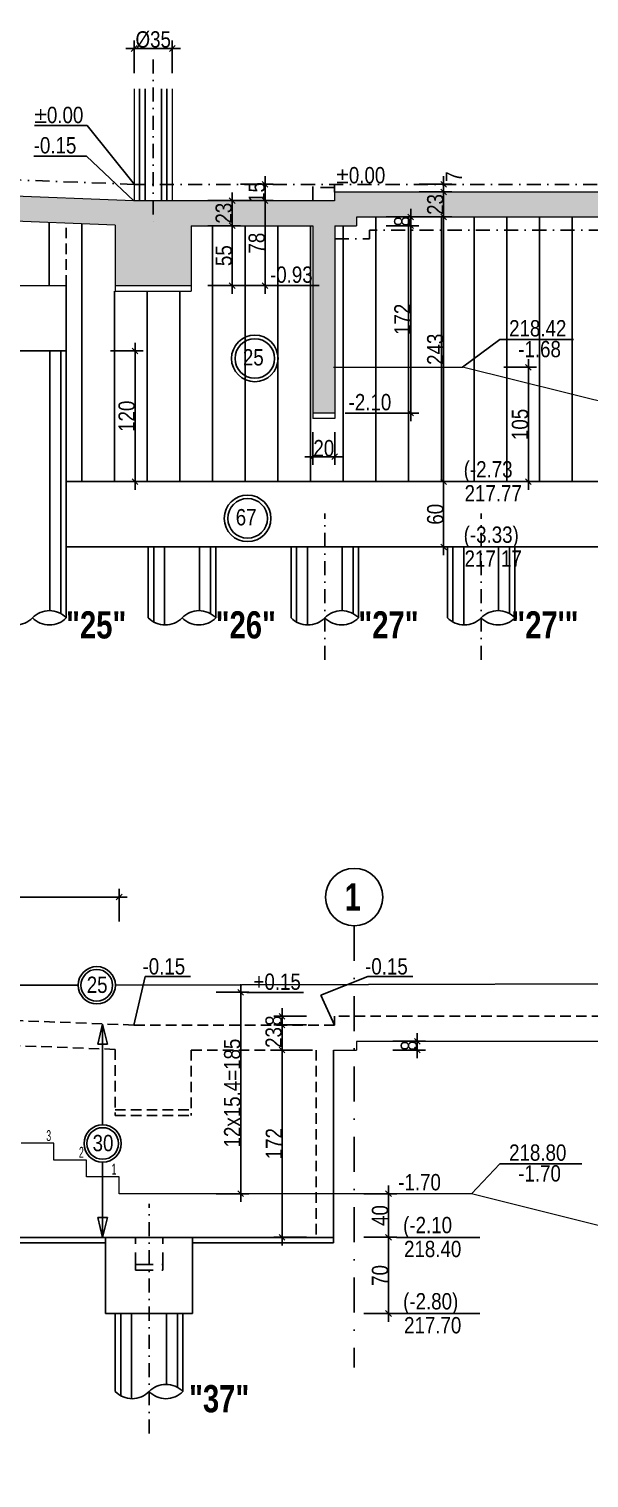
# Model space of a CAD drawing. Header units: centimetres. Extents: x 0 to 23018, y -29024 to -24812.
# Drawn here: x 16899 to 17413, y -27772 to -26441 of the extents above; entities that cross this region are included whole.
import ezdxf
from ezdxf.enums import TextEntityAlignment as Align

# ---------------------------------------------------------------- set-up
doc = ezdxf.new("R2010")
doc.units = ezdxf.units.CM
doc.header["$LTSCALE"] = 25.4
doc.header["$PDMODE"] = 1
doc.header["$PDSIZE"] = -2
doc.linetypes.add('CACHEX2', pattern=[19.05, 12.7, -6.35])
doc.linetypes.add('TIRETPTX2', pattern=[50.8, 25.4, -12.7, 0, -12.7])
for name, color, linetype in [('01_cote_gen', 4, 'Continuous'), ('01_linteaux', 2, 'Continuous'), ('01_murs_sup', 2, 'CACHEX2'), ('01_poch_BN', 9, 'Continuous'), ('01_poch_murs', 253, 'Continuous'), ('01_texte', 230, 'Continuous'), ('AA_COTES', 2, 'Continuous')]:
    doc.layers.add(name, color=color, linetype=linetype)
doc.layers.add('01_murs_coup', color=5, linetype='Continuous', lineweight=60)
doc.layers.add('01_PIEUX', color=5, linetype='Continuous', lineweight=60)
doc.styles.add('ARIAL NA', font='ARIALN.TTF')
doc.styles.add('impact', font='impact.ttf')
doc.styles.add('STYLE2', font='ARIALN.TTF')
doc.dimstyles.new('JB50', dxfattribs={"dimscale": 0.1, "dimtxt": 150, "dimasz": 15, "dimexe": 0.1, "dimexo": 0.1, "dimgap": 0.09, "dimtad": 1, "dimdec": 1, "dimdsep": 46, "dimtxsty": 'STYLE2', "dimblk1": 'BOND_G', "dimblk2": 'BOND_D', "dimsah": 1, "dimcen": 1.5, "dimdle": 0.01, "dimse1": 1, "dimse2": 1, "dimclrd": 4, "dimclre": 2, "dimclrt": 6, "dimazin": 2, "dimtfac": 2.333333, "dimtdec": 1, "dimtix": 1, "dimtmove": 2, "dimatfit": 3, "dimldrblk": 'BOND_G', "dimfxl": 1, "dimtolj": 1, "dimtzin": 0, "dimarcsym": 0})

# ---------------------------------------------------------------- blocks, each defined once
blk = doc.blocks.new('BOND_G')
at = {"layer": 'AA_COTES', "color": 0}
for p, q in [((0, -5), (0, 15)), ((5, 0), (-5, 0)), ((1.77, 1.77), (-1.77, -1.77))]:
    blk.add_line(p, q, dxfattribs=at)
blk = doc.blocks.new('BOND_D')
at = {"layer": 'AA_COTES', "color": 0}
for p, q in [((5, 0), (-5, 0)), ((-1.77, -1.77), (1.77, 1.77)), ((0, 5), (0, -15))]:
    blk.add_line(p, q, dxfattribs=at)
blk = doc.blocks.new('*D129')
at = {"layer": '01_cote_gen', "color": 4, "lineweight": -2, "ltscale": 3, "transparency": 16777216}
blk.add_line((17279.5, -26858.3), (17279.5, -26915.3), dxfattribs=at)
at = {"layer": 'Defpoints', "color": 0, "ltscale": 3, "transparency": 16777216}
for p in [(17257, -26856.8), (17257, -26916.8), (17279.5, -26916.8)]:
    blk.add_point(p, dxfattribs=at)
at = {"layer": '01_cote_gen', "color": 4, "lineweight": -2, "ltscale": 3, "transparency": 16777216, "xscale": 1.5, "yscale": 1.5, "zscale": 1.5}
for name, p, rotation in [('BOND_G', (17279.5, -26856.8), 90), ('BOND_D', (17279.5, -26916.8), 270)]:
    blk.add_blockref(name, p, dxfattribs=dict(at, rotation=rotation))
at = {"layer": '01_cote_gen', "color": 6, "ltscale": 3, "transparency": 16777216, "insert": (17271.9, -26886.8), "char_height": 15, "attachment_point": 5, "rotation": 90, "style": 'STYLE2'}
blk.add_mtext('\\A1;60', dxfattribs=at)
blk = doc.blocks.new('*D131')
at = {"layer": '01_cote_gen', "color": 4, "lineweight": -2, "ltscale": 3, "transparency": 16777216}
blk.add_line((17357.3, -26753.3), (17357.3, -26855.3), dxfattribs=at)
at = {"layer": 'Defpoints', "color": 0, "ltscale": 3, "transparency": 16777216}
for p in [(17359, -26751.8), (17357.3, -26856.8), (17367.2, -26856.8)]:
    blk.add_point(p, dxfattribs=at)
at = {"layer": '01_cote_gen', "color": 4, "lineweight": -2, "ltscale": 3, "transparency": 16777216, "xscale": 1.5, "yscale": 1.5, "zscale": 1.5}
for name, p, rotation in [('BOND_G', (17357.3, -26751.8), 90), ('BOND_D', (17357.3, -26856.8), 270)]:
    blk.add_blockref(name, p, dxfattribs=dict(at, rotation=rotation))
at = {"layer": '01_cote_gen', "color": 6, "ltscale": 3, "transparency": 16777216, "insert": (17349.7, -26804.3), "char_height": 15, "attachment_point": 5, "rotation": 90, "style": 'STYLE2'}
blk.add_mtext('\\A1;105', dxfattribs=at)
blk = doc.blocks.new('*D132')
at = {"layer": '01_cote_gen', "color": 4, "lineweight": -2, "transparency": 16777216}
blk.add_line((17279.5, -26615.3), (17279.5, -26855.3), dxfattribs=at)
at = {"layer": 'Defpoints', "color": 0, "transparency": 16777216}
for p in [(17276.9, -26613.8), (17276.9, -26856.8), (17279.5, -26856.8)]:
    blk.add_point(p, dxfattribs=at)
at = {"layer": '01_cote_gen', "color": 4, "lineweight": -2, "transparency": 16777216, "xscale": 1.5, "yscale": 1.5, "zscale": 1.5}
for name, p, rotation in [('BOND_G', (17279.5, -26613.8), 90), ('BOND_D', (17279.5, -26856.8), 270)]:
    blk.add_blockref(name, p, dxfattribs=dict(at, rotation=rotation))
at = {"layer": '01_cote_gen', "color": 6, "transparency": 16777216, "insert": (17271.9, -26735.3), "char_height": 15, "attachment_point": 5, "rotation": 90, "style": 'STYLE2'}
blk.add_mtext('\\A1;243', dxfattribs=at)
blk = doc.blocks.new('*D133')
at = {"layer": '01_cote_gen', "color": 4, "lineweight": -2, "transparency": 16777216}
blk.add_line((17085.4, -26600.3), (17085.4, -26620.3), dxfattribs=at)
at = {"layer": 'Defpoints', "color": 0, "transparency": 16777216}
for p in [(17064.8, -26598.8), (17059.2, -26621.8), (17085.4, -26621.8)]:
    blk.add_point(p, dxfattribs=at)
at = {"layer": '01_cote_gen', "color": 4, "lineweight": -2, "transparency": 16777216, "xscale": 1.5, "yscale": 1.5, "zscale": 1.5}
for name, p, rotation in [('BOND_G', (17085.4, -26598.8), 90), ('BOND_D', (17085.4, -26621.8), 270)]:
    blk.add_blockref(name, p, dxfattribs=dict(at, rotation=rotation))
at = {"layer": '01_cote_gen', "color": 6, "transparency": 16777216, "insert": (17077.7, -26610.3), "char_height": 15, "attachment_point": 5, "rotation": 90, "style": 'STYLE2'}
blk.add_mtext('\\A1;23', dxfattribs=at)
blk = doc.blocks.new('*D134')
at = {"layer": '01_cote_gen', "color": 4, "lineweight": -2, "transparency": 16777216}
blk.add_line((17085.4, -26623.3), (17085.4, -26675.3), dxfattribs=at)
at = {"layer": 'Defpoints', "color": 0, "transparency": 16777216}
for p in [(17059.9, -26621.8), (17047.9, -26676.8), (17085.4, -26676.8)]:
    blk.add_point(p, dxfattribs=at)
at = {"layer": '01_cote_gen', "color": 4, "lineweight": -2, "transparency": 16777216, "xscale": 1.5, "yscale": 1.5, "zscale": 1.5}
for name, p, rotation in [('BOND_G', (17085.4, -26621.8), 90), ('BOND_D', (17085.4, -26676.8), 270)]:
    blk.add_blockref(name, p, dxfattribs=dict(at, rotation=rotation))
at = {"layer": '01_cote_gen', "color": 6, "transparency": 16777216, "insert": (17077.8, -26649.3), "char_height": 15, "attachment_point": 5, "rotation": 90, "style": 'STYLE2'}
blk.add_mtext('\\A1;55', dxfattribs=at)
blk = doc.blocks.new('*D135')
at = {"layer": '01_cote_gen', "color": 4, "lineweight": -2, "transparency": 16777216}
blk.add_line((17115.6, -26600.3), (17115.6, -26675.3), dxfattribs=at)
at = {"layer": 'Defpoints', "color": 0, "transparency": 16777216}
for p in [(17105.5, -26598.8), (17090.1, -26676.8), (17115.6, -26676.8)]:
    blk.add_point(p, dxfattribs=at)
at = {"layer": '01_cote_gen', "color": 4, "lineweight": -2, "transparency": 16777216, "xscale": 1.5, "yscale": 1.5, "zscale": 1.5}
for name, p, rotation in [('BOND_G', (17115.6, -26598.8), 90), ('BOND_D', (17115.6, -26676.8), 270)]:
    blk.add_blockref(name, p, dxfattribs=dict(at, rotation=rotation))
at = {"layer": '01_cote_gen', "color": 6, "transparency": 16777216, "insert": (17108, -26637.8), "char_height": 15, "attachment_point": 5, "rotation": 90, "style": 'STYLE2'}
blk.add_mtext('\\A1;78', dxfattribs=at)
blk = doc.blocks.new('*D136')
at = {"layer": '01_cote_gen', "color": 4, "lineweight": -2, "transparency": 16777216}
for p, q in [((17115.6, -26582.3), (17115.6, -26580.8)), ((17115.6, -26598.8), (17115.6, -26583.8)), ((17115.6, -26600.3), (17115.6, -26601.8))]:
    blk.add_line(p, q, dxfattribs=at)
at = {"layer": 'Defpoints', "color": 0, "transparency": 16777216}
for p in [(17103.6, -26583.8), (17115.6, -26583.8), (17108.1, -26598.8)]:
    blk.add_point(p, dxfattribs=at)
at = {"layer": '01_cote_gen', "color": 4, "lineweight": -2, "transparency": 16777216, "xscale": 1.5, "yscale": 1.5, "zscale": 1.5}
for name, p, rotation in [('BOND_D', (17115.6, -26583.8), 270), ('BOND_G', (17115.6, -26598.8), 90)]:
    blk.add_blockref(name, p, dxfattribs=dict(at, rotation=rotation))
at = {"layer": '01_cote_gen', "color": 6, "transparency": 16777216, "insert": (17108, -26591.3), "char_height": 15, "attachment_point": 5, "rotation": 90, "style": 'STYLE2'}
blk.add_mtext('\\A1;15', dxfattribs=at)
blk = doc.blocks.new('*D100')
at = {"layer": '01_cote_gen', "color": 4, "lineweight": -2, "transparency": 16777216}
for p, q in [((17249.3, -26612.3), (17249.3, -26610.8)), ((17249.3, -26621.8), (17249.3, -26613.8)), ((17249.3, -26623.3), (17249.3, -26624.8))]:
    blk.add_line(p, q, dxfattribs=at)
at = {"layer": 'Defpoints', "color": 0, "transparency": 16777216}
for p in [(17212.3, -26621.8), (17215.9, -26613.8), (17249.3, -26613.8)]:
    blk.add_point(p, dxfattribs=at)
at = {"layer": '01_cote_gen', "color": 4, "lineweight": -2, "transparency": 16777216, "xscale": 1.5, "yscale": 1.5, "zscale": 1.5}
for name, p, rotation in [('BOND_D', (17249.3, -26613.8), 270), ('BOND_G', (17249.3, -26621.8), 90)]:
    blk.add_blockref(name, p, dxfattribs=dict(at, rotation=rotation))
at = {"layer": '01_cote_gen', "color": 6, "transparency": 16777216, "insert": (17241.6, -26617.8), "char_height": 15, "attachment_point": 5, "rotation": 90, "style": 'STYLE2'}
blk.add_mtext('\\A1;8', dxfattribs=at)
blk = doc.blocks.new('*D101')
at = {"layer": '01_cote_gen', "color": 4, "lineweight": -2, "transparency": 16777216}
blk.add_line((17279.5, -26592.3), (17279.5, -26612.3), dxfattribs=at)
at = {"layer": 'Defpoints', "color": 0, "transparency": 16777216}
for p in [(17277, -26590.8), (17272, -26613.8), (17279.5, -26613.8)]:
    blk.add_point(p, dxfattribs=at)
at = {"layer": '01_cote_gen', "color": 4, "lineweight": -2, "transparency": 16777216, "xscale": 1.5, "yscale": 1.5, "zscale": 1.5}
for name, p, rotation in [('BOND_G', (17279.5, -26590.8), 90), ('BOND_D', (17279.5, -26613.8), 270)]:
    blk.add_blockref(name, p, dxfattribs=dict(at, rotation=rotation))
at = {"layer": '01_cote_gen', "color": 6, "transparency": 16777216, "insert": (17271.9, -26602.3), "char_height": 15, "attachment_point": 5, "rotation": 90, "style": 'STYLE2'}
blk.add_mtext('\\A1;23', dxfattribs=at)
blk = doc.blocks.new('*D102')
at = {"layer": '01_cote_gen', "color": 4, "lineweight": -2, "transparency": 16777216}
blk.add_line((17279.5, -26585.3), (17279.5, -26589.3), dxfattribs=at)
at = {"layer": 'Defpoints', "color": 0, "transparency": 16777216}
for p in [(17268.6, -26583.8), (17265.8, -26590.8), (17279.5, -26590.8)]:
    blk.add_point(p, dxfattribs=at)
at = {"layer": '01_cote_gen', "color": 4, "lineweight": -2, "transparency": 16777216, "xscale": 1.5, "yscale": 1.5, "zscale": 1.5}
for name, p, rotation in [('BOND_G', (17279.5, -26583.8), 90), ('BOND_D', (17279.5, -26590.8), 270)]:
    blk.add_blockref(name, p, dxfattribs=dict(at, rotation=rotation))
at = {"layer": '01_cote_gen', "color": 6, "transparency": 16777216, "insert": (17288.9, -26576.7), "char_height": 15, "attachment_point": 5, "rotation": 90, "style": 'STYLE2'}
blk.add_mtext('\\A1;7', dxfattribs=at)
blk = doc.blocks.new('*D106')
at = {"layer": '01_cote_gen', "color": 4, "lineweight": -2, "transparency": 16777216}
blk.add_line((17178, -26833.9), (17161, -26833.9), dxfattribs=at)
at = {"layer": 'Defpoints', "color": 0, "transparency": 16777216}
for p in [(17159.5, -26833.9), (17159.5, -26837.5), (17179.5, -26837.5)]:
    blk.add_point(p, dxfattribs=at)
at = {"layer": '01_cote_gen', "color": 4, "lineweight": -2, "transparency": 16777216, "xscale": 1.5, "yscale": 1.5, "zscale": 1.5, "rotation": 180}
blk.add_blockref('BOND_D', (17159.5, -26833.9), dxfattribs=at)
at = {"layer": '01_cote_gen', "color": 4, "lineweight": -2, "transparency": 16777216, "xscale": 1.5, "yscale": 1.5, "zscale": 1.5}
blk.add_blockref('BOND_G', (17179.5, -26833.9), dxfattribs=at)
at = {"layer": '01_cote_gen', "color": 6, "transparency": 16777216, "insert": (17169.5, -26826.2), "char_height": 15, "attachment_point": 5, "style": 'STYLE2'}
blk.add_mtext('\\A1;20', dxfattribs=at)
blk = doc.blocks.new('*D107')
at = {"layer": '01_cote_gen', "color": 4, "lineweight": -2, "transparency": 16777216}
blk.add_line((17249.3, -26623.3), (17249.3, -26792.3), dxfattribs=at)
at = {"layer": 'Defpoints', "color": 0, "transparency": 16777216}
for p in [(17145.8, -26621.8), (17130.6, -26793.8), (17249.3, -26793.8)]:
    blk.add_point(p, dxfattribs=at)
at = {"layer": '01_cote_gen', "color": 4, "lineweight": -2, "transparency": 16777216, "xscale": 1.5, "yscale": 1.5, "zscale": 1.5}
for name, p, rotation in [('BOND_G', (17249.3, -26621.8), 90), ('BOND_D', (17249.3, -26793.8), 270)]:
    blk.add_blockref(name, p, dxfattribs=dict(at, rotation=rotation))
at = {"layer": '01_cote_gen', "color": 6, "transparency": 16777216, "insert": (17241.7, -26707.8), "char_height": 15, "attachment_point": 5, "rotation": 90, "style": 'STYLE2'}
blk.add_mtext('\\A1;172', dxfattribs=at)
blk = doc.blocks.new('*D109')
at = {"layer": '01_cote_gen', "color": 4, "lineweight": -2, "transparency": 16777216}
blk.add_line((16996.9, -26459.1), (17028.9, -26459.1), dxfattribs=at)
at = {"layer": 'Defpoints', "color": 0, "transparency": 16777216}
for p in [(17030.4, -26459.1), (16995.4, -26518.7), (17030.4, -26518.7)]:
    blk.add_point(p, dxfattribs=at)
at = {"layer": '01_cote_gen', "color": 4, "lineweight": -2, "transparency": 16777216, "xscale": 1.5, "yscale": 1.5, "zscale": 1.5, "rotation": 180}
blk.add_blockref('BOND_G', (16995.4, -26459.1), dxfattribs=at)
at = {"layer": '01_cote_gen', "color": 4, "lineweight": -2, "transparency": 16777216, "xscale": 1.5, "yscale": 1.5, "zscale": 1.5}
blk.add_blockref('BOND_D', (17030.4, -26459.1), dxfattribs=at)
at = {"layer": '01_cote_gen', "color": 6, "transparency": 16777216, "insert": (17012.9, -26451), "char_height": 15, "attachment_point": 5, "style": 'STYLE2'}
blk.add_mtext('\\A1;%%C35', dxfattribs=at)
blk = doc.blocks.new('*D111')
at = {"layer": '01_cote_gen', "color": 4, "lineweight": -2, "transparency": 16777216}
blk.add_line((16996.9, -26459.1), (17028.9, -26459.1), dxfattribs=at)
at = {"layer": 'Defpoints', "color": 0, "transparency": 16777216}
for p in [(17030.4, -26459.1), (16995.4, -26518.7), (17030.4, -26518.7)]:
    blk.add_point(p, dxfattribs=at)
at = {"layer": '01_cote_gen', "color": 4, "lineweight": -2, "transparency": 16777216, "xscale": 1.5, "yscale": 1.5, "zscale": 1.5, "rotation": 180}
blk.add_blockref('BOND_G', (16995.4, -26459.1), dxfattribs=at)
at = {"layer": '01_cote_gen', "color": 4, "lineweight": -2, "transparency": 16777216, "xscale": 1.5, "yscale": 1.5, "zscale": 1.5}
blk.add_blockref('BOND_D', (17030.4, -26459.1), dxfattribs=at)
at = {"layer": '01_cote_gen', "color": 6, "transparency": 16777216, "insert": (17012.9, -26451), "char_height": 15, "attachment_point": 5, "style": 'STYLE2'}
blk.add_mtext('\\A1;%%C35', dxfattribs=at)
blk = doc.blocks.new('*D140')
at = {"layer": '01_cote_gen', "color": 4, "lineweight": -2, "transparency": 16777216}
blk.add_line((16996.2, -26738.3), (16996.2, -26855.3), dxfattribs=at)
at = {"layer": 'Defpoints', "color": 0, "transparency": 16777216}
for p in [(16933.1, -26736.8), (16966.5, -26856.8), (16996.2, -26856.8)]:
    blk.add_point(p, dxfattribs=at)
at = {"layer": '01_cote_gen', "color": 4, "lineweight": -2, "transparency": 16777216, "xscale": 1.5, "yscale": 1.5, "zscale": 1.5}
for name, p, rotation in [('BOND_G', (16996.2, -26736.8), 90), ('BOND_D', (16996.2, -26856.8), 270)]:
    blk.add_blockref(name, p, dxfattribs=dict(at, rotation=rotation))
at = {"layer": '01_cote_gen', "color": 6, "transparency": 16777216, "insert": (16988.6, -26796.8), "char_height": 15, "attachment_point": 5, "rotation": 90, "style": 'STYLE2'}
blk.add_mtext('\\A1;120', dxfattribs=at)
blk = doc.blocks.new('*D169')
at = {"layer": '01_cote_gen', "color": 4, "lineweight": -2, "ltscale": 3, "transparency": 16777216}
blk.add_line((17228.9, -27512.3), (17228.9, -27549.3), dxfattribs=at)
at = {"layer": 'Defpoints', "color": 0, "ltscale": 3, "transparency": 16777216}
for p in [(17237.7, -27510.8), (17178.4, -27550.8), (17228.9, -27550.8)]:
    blk.add_point(p, dxfattribs=at)
at = {"layer": '01_cote_gen', "color": 4, "lineweight": -2, "ltscale": 3, "transparency": 16777216, "xscale": 1.5, "yscale": 1.5, "zscale": 1.5}
for name, p, rotation in [('BOND_G', (17228.9, -27510.8), 90), ('BOND_D', (17228.9, -27550.8), 270)]:
    blk.add_blockref(name, p, dxfattribs=dict(at, rotation=rotation))
at = {"layer": '01_cote_gen', "color": 6, "ltscale": 3, "transparency": 16777216, "insert": (17221.2, -27530.8), "char_height": 15, "attachment_point": 5, "rotation": 90, "style": 'STYLE2'}
blk.add_mtext('\\A1;40', dxfattribs=at)
blk = doc.blocks.new('*D170')
at = {"layer": '01_cote_gen', "color": 4, "lineweight": -2, "ltscale": 3, "transparency": 16777216}
blk.add_line((17228.9, -27552.3), (17228.9, -27619.3), dxfattribs=at)
at = {"layer": 'Defpoints', "color": 0, "ltscale": 3, "transparency": 16777216}
for p in [(17206.4, -27550.8), (17049.1, -27620.8), (17228.9, -27620.8)]:
    blk.add_point(p, dxfattribs=at)
at = {"layer": '01_cote_gen', "color": 4, "lineweight": -2, "ltscale": 3, "transparency": 16777216, "xscale": 1.5, "yscale": 1.5, "zscale": 1.5}
for name, p, rotation in [('BOND_G', (17228.9, -27550.8), 90), ('BOND_D', (17228.9, -27620.8), 270)]:
    blk.add_blockref(name, p, dxfattribs=dict(at, rotation=rotation))
at = {"layer": '01_cote_gen', "color": 6, "ltscale": 3, "transparency": 16777216, "insert": (17221.2, -27585.8), "char_height": 15, "attachment_point": 5, "rotation": 90, "style": 'STYLE2'}
blk.add_mtext('\\A1;70', dxfattribs=at)
blk = doc.blocks.new('*D178')
at = {"layer": '01_cote_gen', "color": 4, "lineweight": -2, "transparency": 16777216}
blk.add_line((17093.2, -27327.3), (17093.2, -27509.3), dxfattribs=at)
at = {"layer": 'Defpoints', "color": 0, "transparency": 16777216}
for p in [(17099, -27325.8), (17093.2, -27510.8), (17099, -27510.8)]:
    blk.add_point(p, dxfattribs=at)
at = {"layer": '01_cote_gen', "color": 4, "lineweight": -2, "transparency": 16777216, "xscale": 1.5, "yscale": 1.5, "zscale": 1.5}
for name, p, rotation in [('BOND_G', (17093.2, -27325.8), 90), ('BOND_D', (17093.2, -27510.8), 270)]:
    blk.add_blockref(name, p, dxfattribs=dict(at, rotation=rotation))
at = {"layer": '01_cote_gen', "color": 6, "transparency": 16777216, "insert": (17085.5, -27418.3), "char_height": 15, "attachment_point": 5, "rotation": 90, "style": 'STYLE2'}
blk.add_mtext('\\A1;12x15.4=185', dxfattribs=at)
blk = doc.blocks.new('*D181')
at = {"layer": '01_cote_gen', "color": 4, "lineweight": -2, "transparency": 16777216}
blk.add_line((16653.1, -27238.3), (16980.1, -27238.3), dxfattribs=at)
at = {"layer": 'Defpoints', "color": 0, "transparency": 16777216}
for p in [(16981.6, -27238.3), (16651.6, -27252.9), (16981.6, -27495.2)]:
    blk.add_point(p, dxfattribs=at)
at = {"layer": '01_cote_gen', "color": 4, "lineweight": -2, "transparency": 16777216, "xscale": 1.5, "yscale": 1.5, "zscale": 1.5, "rotation": 180}
blk.add_blockref('BOND_G', (16651.6, -27238.3), dxfattribs=at)
at = {"layer": '01_cote_gen', "color": 4, "lineweight": -2, "transparency": 16777216, "xscale": 1.5, "yscale": 1.5, "zscale": 1.5}
blk.add_blockref('BOND_D', (16981.6, -27238.3), dxfattribs=at)
at = {"layer": '01_cote_gen', "color": 6, "transparency": 16777216, "insert": (16816.6, -27230.6), "char_height": 15, "attachment_point": 5, "style": 'STYLE2'}
blk.add_mtext('\\A1;11x30=330', dxfattribs=at)
blk = doc.blocks.new('*D188')
at = {"layer": '01_cote_gen', "color": 4, "lineweight": -2, "transparency": 16777216}
for p, q in [((17131.2, -27346.3), (17131.2, -27344.8)), ((17131.2, -27347.8), (17131.2, -27355.8)), ((17131.2, -27357.3), (17131.2, -27358.8))]:
    blk.add_line(p, q, dxfattribs=at)
at = {"layer": 'Defpoints', "color": 0, "transparency": 16777216}
for p in [(17131.2, -27355.8), (17179.4, -27347.8), (17179.4, -27355.8)]:
    blk.add_point(p, dxfattribs=at)
at = {"layer": '01_cote_gen', "color": 4, "lineweight": -2, "transparency": 16777216, "xscale": 1.5, "yscale": 1.5, "zscale": 1.5}
for name, p, rotation in [('BOND_G', (17131.2, -27347.8), 270), ('BOND_D', (17131.2, -27355.8), 90)]:
    blk.add_blockref(name, p, dxfattribs=dict(at, rotation=rotation))
at = {"layer": '01_cote_gen', "color": 6, "transparency": 16777216, "insert": (17123.5, -27351.8), "char_height": 15, "attachment_point": 5, "rotation": 90, "style": 'STYLE2'}
blk.add_mtext('\\A1;8', dxfattribs=at)
blk = doc.blocks.new('*D189')
at = {"layer": '01_cote_gen', "color": 4, "lineweight": -2, "transparency": 16777216}
blk.add_line((17131.2, -27377.3), (17131.2, -27357.3), dxfattribs=at)
at = {"layer": 'Defpoints', "color": 0, "transparency": 16777216}
for p in [(17131.2, -27355.8), (17150.6, -27355.8), (17150.6, -27378.8)]:
    blk.add_point(p, dxfattribs=at)
at = {"layer": '01_cote_gen', "color": 4, "lineweight": -2, "transparency": 16777216, "xscale": 1.5, "yscale": 1.5, "zscale": 1.5}
for name, p, rotation in [('BOND_D', (17131.2, -27355.8), 90), ('BOND_G', (17131.2, -27378.8), 270)]:
    blk.add_blockref(name, p, dxfattribs=dict(at, rotation=rotation))
at = {"layer": '01_cote_gen', "color": 6, "transparency": 16777216, "insert": (17123.5, -27367.3), "char_height": 15, "attachment_point": 5, "rotation": 90, "style": 'STYLE2'}
blk.add_mtext('\\A1;23', dxfattribs=at)
blk = doc.blocks.new('*D190')
at = {"layer": '01_cote_gen', "color": 4, "lineweight": -2, "transparency": 16777216}
blk.add_line((17131.2, -27549.3), (17131.2, -27380.3), dxfattribs=at)
at = {"layer": 'Defpoints', "color": 0, "transparency": 16777216}
for p in [(17131.2, -27378.8), (17153.7, -27378.8), (17131.2, -27550.8)]:
    blk.add_point(p, dxfattribs=at)
at = {"layer": '01_cote_gen', "color": 4, "lineweight": -2, "transparency": 16777216, "xscale": 1.5, "yscale": 1.5, "zscale": 1.5}
for name, p, rotation in [('BOND_D', (17131.2, -27378.8), 90), ('BOND_G', (17131.2, -27550.8), 270)]:
    blk.add_blockref(name, p, dxfattribs=dict(at, rotation=rotation))
at = {"layer": '01_cote_gen', "color": 6, "transparency": 16777216, "insert": (17123.7, -27464.8), "char_height": 15, "attachment_point": 5, "rotation": 90, "style": 'STYLE2'}
blk.add_mtext('\\A1;172', dxfattribs=at)
blk = doc.blocks.new('*D191')
at = {"layer": '01_cote_gen', "color": 4, "lineweight": -2, "transparency": 16777216}
for p, q in [((17255.3, -27369.3), (17255.3, -27367.8)), ((17255.3, -27378.8), (17255.3, -27370.8)), ((17255.3, -27380.3), (17255.3, -27381.8))]:
    blk.add_line(p, q, dxfattribs=at)
at = {"layer": 'Defpoints', "color": 0, "transparency": 16777216}
for p in [(17199.4, -27370.8), (17255.3, -27370.8), (17199.4, -27378.8)]:
    blk.add_point(p, dxfattribs=at)
at = {"layer": '01_cote_gen', "color": 4, "lineweight": -2, "transparency": 16777216, "xscale": 1.5, "yscale": 1.5, "zscale": 1.5}
for name, p, rotation in [('BOND_D', (17255.3, -27370.8), 270), ('BOND_G', (17255.3, -27378.8), 90)]:
    blk.add_blockref(name, p, dxfattribs=dict(at, rotation=rotation))
at = {"layer": '01_cote_gen', "color": 6, "transparency": 16777216, "insert": (17247.7, -27374.8), "char_height": 15, "attachment_point": 5, "rotation": 90, "style": 'STYLE2'}
blk.add_mtext('\\A1;8', dxfattribs=at)

msp = doc.modelspace()

# ---------------------------------------------------------------- hatches: boundary and pattern name
at = {"layer": '01_poch_BN'}
h = msp.add_hatch(color=256, dxfattribs=at)
h.dxf.hatch_style = 1
h.paths.add_polyline_path([(18557.49, -26590.85), (17179.37, -26590.85), (17179.37, -26598.85), (16995.09, -26598.85), (16464.09, -26578.85), (16255.92, -26578.85), (16255.92, -26676.85), (16286.9, -26676.85), (16286.9, -26601.85), (16463.66, -26601.85), (16977.87, -26621.22), (16977.87, -26676.85), (17047.87, -26676.85), (17047.87, -26621.85), (17159.5, -26621.85), (17159.5, -26793.85), (17179.5, -26793.85), (17179.5, -26621.85), (17199.37, -26621.85), (17199.37, -26613.85), (18557.49, -26613.85)])
h.paths.add_polyline_path([(16738.95, -26793.85), (16709.17, -26793.85), (16709.17, -26818.85), (16738.95, -26818.85)])
h.paths.add_polyline_path([(17719.87, -26918.85), (17690.09, -26918.85), (17690.09, -26943.85), (17719.87, -26943.85)])
h.paths.add_polyline_path([(18287.33, -27058.85), (18257.55, -27058.85), (18257.55, -27083.85), (18287.33, -27083.85)])

# ---------------------------------------------------------------- linework, layer by layer
at = {"layer": '01_linteaux', "linetype": 'TIRETPTX2', "ltscale": 0.02}
for p, q in [((17012.87, -26469.03), (17012.87, -26618.05)), ((16995.37, -26583.85), (16464.37, -26563.85)), ((18534.49, -26583.85), (16995.37, -26583.85)), ((17159.37, -26598.85), (17159.37, -26583.85)), ((17179.37, -26586.85), (17159.37, -26586.85)), ((17179.37, -26590.85), (17179.37, -26583.85)), ((18565.49, -26625.85), (17211.37, -26625.85)), ((17211.37, -26625.85), (17211.37, -26633.85)), ((17179.5, -26633.85), (17211.37, -26633.85)), ((17170.4, -27020.38), (17170.4, -26886.21)), ((17314.02, -27020.38), (17314.02, -26886.21)), ((17009.1, -27730.98), (17009.1, -27520.08))]:
    msp.add_line(p, q, dxfattribs=at)
at = {"layer": '01_linteaux'}
for p, q in [((16933.1, -26676.85), (16933.1, -26736.85)), ((16565.41, -26736.85), (16933.1, -26736.85)), ((16933.1, -26981.85), (16933.1, -26736.85)), ((16933.1, -26856.85), (17490.7, -26856.85)), ((16933.1, -26916.85), (17428.7, -26916.85)), ((17008.4, -26981.85), (17008.4, -26916.85)), ((17070.4, -26981.85), (17070.4, -26916.85)), ((17139.4, -26981.85), (17139.4, -26916.85)), ((17201.4, -26981.85), (17201.4, -26916.85)), ((17283.02, -26981.85), (17283.02, -26916.85)), ((17345.02, -26981.85), (17345.02, -26916.85)), ((17178.4, -27378.83), (17178.4, -27555.83)), ((16674.1, -27550.83), (17178.4, -27550.83)), ((16674.1, -27555.83), (16969.1, -27555.83)), ((16969.1, -27550.83), (16969.1, -27620.83)), ((16969.1, -27550.83), (17049.1, -27550.83)), ((17049.1, -27550.83), (17049.1, -27620.83)), ((17049.1, -27555.83), (17178.4, -27555.83)), ((16969.1, -27620.83), (17049.1, -27620.83)), ((16978.1, -27692.45), (16978.1, -27620.83)), ((17040.1, -27692.45), (17040.1, -27620.83))]:
    msp.add_line(p, q, dxfattribs=at)
at = {"layer": '01_linteaux', "linetype": 'TIRETPTX2', "ltscale": 0.05}
msp.add_line((17197.4, -27264.63), (17197.4, -27670.27), dxfattribs=at)
at = {"layer": '01_linteaux', "linetype": 'CACHEX2', "ltscale": 0.05}
for p, q in [((16996.6, -27580.83), (16996.6, -27550.83)), ((17021.6, -27580.83), (17021.6, -27550.83)), ((16996.6, -27575.83), (17021.6, -27575.83)), ((16996.6, -27580.83), (17021.6, -27580.83))]:
    msp.add_line(p, q, dxfattribs=at)
at = {"layer": '01_linteaux'}
for centre, start, end in [((16886.6, -26966.78), 224.19387, 315.80613), ((16917.6, -26996.92), 44.19387, 135.80613), ((16917.6, -26966.78), 224.19387, 315.80613), ((17023.9, -26966.78), 224.19387, 315.80613), ((17054.9, -26996.92), 44.19387, 135.80613), ((17054.9, -26966.78), 224.19387, 315.80613), ((17154.9, -26966.78), 224.19387, 315.80613), ((17185.9, -26996.92), 44.19387, 135.80613), ((17185.9, -26966.78), 224.19387, 315.80613), ((17298.52, -26966.78), 224.19387, 315.80613), ((17329.52, -26996.92), 44.19387, 135.80613), ((17329.52, -26966.78), 224.19387, 315.80613), ((17024.6, -27707.52), 44.19387, 135.80613), ((16993.6, -27677.38), 224.19387, 315.80613), ((17024.6, -27677.38), 224.19387, 315.80613)]:
    msp.add_arc(centre, 21.62, start, end, dxfattribs=at)
at = {"layer": '01_murs_coup', "linetype": 'Continuous', "lineweight": 5}
for p, q in [((16995.09, -26598.85), (16464.09, -26578.85)), ((17179.37, -26598.85), (16995.09, -26598.85)), ((18557.49, -26590.85), (17179.37, -26590.85)), ((17179.37, -26590.85), (17179.37, -26598.85)), ((16977.87, -26621.22), (16463.66, -26601.85)), ((16977.87, -26621.22), (16977.87, -26681.85)), ((17047.87, -26621.85), (17159.5, -26621.85)), ((17047.87, -26621.85), (17047.87, -26681.85)), ((17159.5, -26621.85), (17159.5, -26798.85)), ((17179.5, -26621.85), (17199.37, -26621.85)), ((17179.5, -26621.85), (17179.5, -26798.85)), ((18557.49, -26613.85), (17199.37, -26613.85)), ((17199.37, -26613.85), (17199.37, -26621.85)), ((16977.87, -26676.85), (17047.87, -26676.85)), ((16977.87, -26681.85), (17047.87, -26681.85)), ((17178.4, -26751.85), (17296.9, -26751.85)), ((18356.37, -27014.85), (17296.9, -26751.85)), ((17179.5, -26793.85), (17159.5, -26793.85)), ((17179.5, -26798.85), (17159.5, -26798.85)), ((16921.6, -27464.43), (16891.6, -27464.43)), ((16921.6, -27479.83), (16921.6, -27464.43)), ((16951.6, -27479.83), (16921.6, -27479.83)), ((16951.6, -27495.23), (16951.6, -27479.83)), ((16981.6, -27495.23), (16951.6, -27495.23)), ((16981.6, -27510.83), (16981.6, -27495.23)), ((17304.98, -27510.83), (16981.6, -27510.83)), ((18351.37, -27771.83), (17304.98, -27510.83))]:
    msp.add_line(p, q, dxfattribs=at)
at = {"layer": '01_murs_sup', "ltscale": 0.03}
for p, q in [((16933.1, -26676.85), (16933.1, -26619.53)), ((16995.09, -27355.83), (16616.6, -27341.58)), ((16977.87, -27378.2), (16463.66, -27358.83)), ((17179.37, -27355.83), (16995.09, -27355.83)), ((18557.49, -27347.83), (17179.37, -27347.83)), ((17179.37, -27347.83), (17179.37, -27355.83)), ((16977.87, -27378.2), (16977.87, -27438.83)), ((17047.87, -27378.83), (17162.4, -27378.83)), ((17047.87, -27378.83), (17047.87, -27438.83)), ((17162.4, -27378.83), (17162.4, -27550.83)), ((16977.87, -27433.83), (17047.87, -27433.83)), ((16977.87, -27438.83), (17047.87, -27438.83))]:
    msp.add_line(p, q, dxfattribs=at)
at = {"layer": '01_PIEUX', "color": 2, "linetype": 'Continuous', "lineweight": 5}
for p, q in [((16995.37, -26496.26), (16995.37, -26598.85)), ((17030.37, -26496.26), (17030.37, -26598.85)), ((16348.61, -26676.85), (16933.1, -26676.85)), ((18557.49, -27370.83), (17199.37, -27370.83)), ((17199.37, -27370.83), (17199.37, -27378.83)), ((17178.4, -27378.83), (17199.37, -27378.83))]:
    msp.add_line(p, q, dxfattribs=at)
at = {"layer": '01_poch_murs'}
for p, q in [((17000.37, -26598.85), (17000.37, -26496.26)), ((17005.37, -26598.85), (17005.37, -26496.26)), ((17020.37, -26598.85), (17020.37, -26496.26)), ((17025.37, -26598.85), (17025.37, -26496.26)), ((16917.4, -26676.85), (16917.4, -26618.94)), ((16947.4, -26856.85), (16947.4, -26620.07)), ((17067.4, -26856.85), (17067.4, -26621.85)), ((17097.4, -26856.85), (17097.4, -26621.85)), ((17127.4, -26856.85), (17127.4, -26621.85)), ((17157.4, -26856.85), (17157.4, -26621.85)), ((17187.4, -26856.85), (17187.4, -26621.85)), ((17217.4, -26856.85), (17217.4, -26613.85)), ((17247.4, -26856.85), (17247.4, -26613.85)), ((17277.4, -26856.85), (17277.4, -26613.85)), ((17307.4, -26856.85), (17307.4, -26613.85)), ((17337.4, -26856.85), (17337.4, -26613.85)), ((17367.4, -26856.85), (17367.4, -26613.85)), ((17397.4, -26856.85), (17397.4, -26613.85)), ((16977.4, -26856.85), (16977.4, -26681.85)), ((17007.4, -26856.85), (17007.4, -26681.85)), ((17037.4, -26856.85), (17037.4, -26681.85)), ((16918.1, -26736.85), (16918.1, -26975.31)), ((16928.1, -26736.85), (16928.1, -26978.02)), ((17013.4, -26985.68), (17013.4, -26916.85)), ((17023.4, -26988.39), (17023.4, -26916.85)), ((17055.4, -26916.85), (17055.4, -26975.31)), ((17065.4, -26916.85), (17065.4, -26978.02)), ((17144.4, -26985.68), (17144.4, -26916.85)), ((17154.4, -26988.39), (17154.4, -26916.85)), ((17186.4, -26916.85), (17186.4, -26975.31)), ((17196.4, -26916.85), (17196.4, -26978.02)), ((17288.02, -26985.68), (17288.02, -26916.85)), ((17298.02, -26988.39), (17298.02, -26916.85)), ((17330.02, -26916.85), (17330.02, -26975.31)), ((17340.02, -26916.85), (17340.02, -26978.02)), ((16983.1, -27696.28), (16983.1, -27620.83)), ((16993.1, -27698.99), (16993.1, -27620.83)), ((17025.1, -27685.91), (17025.1, -27620.83)), ((17035.1, -27620.83), (17035.1, -27688.62))]:
    msp.add_line(p, q, dxfattribs=at)
at = {"layer": '01_texte'}
for p, q in [((16903.78, -26529.9), (16952.2, -26529.9)), ((16995.65, -26583.87), (16952.2, -26529.9)), ((16903.22, -26558.05), (16951.63, -26558.05)), ((16995.09, -26598.85), (16951.63, -26558.05)), ((17123.14, -26676.85), (17165.39, -26676.85)), ((17296.9, -26751.85), (17331.24, -26726.31)), ((17331.24, -26726.31), (17398.76, -26726.31)), ((17226.77, -26793.85), (17189.27, -26793.85)), ((17352.24, -26856.85), (17275.83, -26856.85)), ((16978.24, -27319.28), (17509.72, -27317.74)), ((17005.62, -27311.16), (16995.09, -27355.83)), ((17005.62, -27311.16), (17047.01, -27311.16)), ((17166.79, -27328.47), (17209.95, -27311.16)), ((17209.95, -27311.16), (17251.34, -27311.16)), ((16944, -27319.28), (16854.49, -27319.28)), ((17150.86, -27325.83), (17098.97, -27325.83)), ((17179.37, -27355.83), (17166.79, -27328.47)), ((16966.5, -27355.15), (16962.04, -27373.41)), ((16966.5, -27447.52), (16966.5, -27355.15)), ((16966.5, -27355.15), (16970.97, -27373.41)), ((16970.97, -27373.41), (16962.04, -27373.41)), ((16966.5, -27550.83), (16966.5, -27481.75)), ((17304.98, -27510.83), (17331.24, -27483.3)), ((17331.24, -27483.3), (17406.5, -27483.3)), ((16966.5, -27550.83), (16962.04, -27532.58)), ((16962.04, -27532.58), (16970.97, -27532.58)), ((16966.5, -27550.83), (16970.97, -27532.58)), ((17312.77, -27550.83), (17236.35, -27550.83)), ((17312.77, -27620.83), (17236.35, -27620.83))]:
    msp.add_line(p, q, dxfattribs=at)
for centre, radius in [((17106.18, -26743.7), 21.4), ((17106.18, -26743.7), 18.16), ((17099.58, -26890.55), 21.4), ((17099.58, -26890.55), 18.16), ((17197.4, -27238.29), 26.34), ((16961.12, -27319.28), 17.12), ((16961.12, -27319.28), 14.53), ((16966.5, -27464.63), 17.12), ((16966.5, -27464.63), 14.53)]:
    msp.add_circle(centre, radius, dxfattribs=at)

# ---------------------------------------------------------------- texts
at = {"layer": '01_texte', "style": 'ARIAL NA'}
for s, p in [('%%P0.00', (16903.83, -26527.61)), ('-0.15', (16903.19, -26555.43)), ('%%P0.00', (17181, -26582.91)), ('-0.93', (17120.14, -26674.23)), ('218.42', (17339.62, -26723.5)), ('-1.68', (17347.99, -26742.58)), ('25', (17095.25, -26750.15)), ('-2.10', (17192.29, -26791.32)), ('(-2.73', (17297.9, -26853.02)), ('217.77', (17298.75, -26875.01)), ('67', (17088.65, -26897)), ('(-3.33)', (17297.9, -26913.02)), ('217.17', (17298.75, -26935.01)), ('-0.15', (17003.08, -27309.44)), ('-0.15', (17207.41, -27309.44)), ('25', (16951.88, -27326.37)), ('+0.15', (17104.95, -27323.53)), ('30', (16957.27, -27471.72)), ('218.80', (17339.62, -27480.49)), ('-1.70', (17347.99, -27499.56)), ('-1.70', (17237.79, -27507.66)), ('(-2.10', (17242.34, -27547.01)), ('218.40', (17243.18, -27569)), ('(-2.80)', (17242.34, -27617.01)), ('217.70', (17243.18, -27639))]:
    msp.add_text(s, height=15, dxfattribs=at).set_placement(p)
at = {"layer": '01_texte', "style": 'impact'}
for s, p in [('"25"', (16960.56, -27008.36)), ('"26"', (17097.86, -27008.36)), ('"27"', (17228.86, -27008.36)), ('"27\'"', (17372.48, -27008.36)), ('"37"', (17073.47, -27718.96))]:
    msp.add_text(s, height=25, rotation=0, dxfattribs=at).set_placement(p, align=Align.BOTTOM_CENTER)
msp.add_text('1', height=25, rotation=0, dxfattribs=at).set_placement((17188.65, -27250.68))
at = {"layer": '01_texte', "style": 'ARIAL NA', "width": 0.7}
for s, p in [('3', (16914.73, -27462.36)), ('2', (16944.73, -27477.76)), ('1', (16974.73, -27493.16))]:
    msp.add_text(s, height=10, dxfattribs=at).set_placement(p)

# ---------------------------------------------------------------- dimensions: what is measured, and where the dimension line sits
at = {"layer": '01_cote_gen'}
for base, p1, p2, text, picture, middle in [((17030.37, -26459.07), (16995.37, -26518.66), (17030.37, -26518.66), '%%C35', '*D109', (17012.87, -26450.99)), ((17030.37, -26459.07), (16995.37, -26518.66), (17030.37, -26518.66), '%%C35', '*D111', (17012.87, -26450.99)), ((16981.6, -27238.28), (16651.6, -27252.88), (16981.6, -27495.23), '11x30=330', '*D181', (16816.6, -27230.61))]:
    dim = msp.add_linear_dim(base=base, p1=p1, p2=p2, text=text, dimstyle='JB50', dxfattribs=at)
    dim.commit()
    dim.dimension.update_dxf_attribs({"geometry": picture, "text_midpoint": middle})
dim = msp.add_linear_dim(base=(17279.54, -26590.85), p1=(17268.63, -26583.85), p2=(17265.82, -26590.85), angle=90, dimstyle='JB50', dxfattribs=at)
dim.commit()
dim.dimension.update_dxf_attribs({"geometry": '*D102', "text_midpoint": (17288.93, -26576.74), "dimtype": 160})
for base, p1, p2, picture, middle in [((17115.64, -26583.85), (17108.14, -26598.85), (17103.62, -26583.85), '*D136', (17107.97, -26591.35)), ((17279.54, -26613.85), (17277.03, -26590.85), (17272.04, -26613.85), '*D101', (17271.87, -26602.35)), ((17085.39, -26621.85), (17064.83, -26598.85), (17059.16, -26621.85), '*D133', (17077.72, -26610.35)), ((17115.64, -26676.85), (17105.48, -26598.85), (17090.12, -26676.85), '*D135', (17107.97, -26637.85)), ((17249.27, -26613.85), (17212.26, -26621.85), (17215.87, -26613.85), '*D100', (17241.6, -26617.85)), ((17279.54, -26856.85), (17276.88, -26613.85), (17276.88, -26856.85), '*D132', (17271.87, -26735.35)), ((17085.39, -26676.85), (17059.86, -26621.85), (17047.87, -26676.85), '*D134', (17077.75, -26649.35)), ((17249.27, -26793.85), (17145.84, -26621.85), (17130.64, -26793.85), '*D107', (17241.73, -26707.85)), ((16996.24, -26856.85), (16933.1, -26736.85), (16966.45, -26856.85), '*D140', (16988.57, -26796.85)), ((17131.21, -27355.83), (17179.37, -27347.83), (17179.37, -27355.83), '*D188', (17123.55, -27351.83)), ((17131.21, -27355.83), (17150.56, -27378.83), (17150.56, -27355.83), '*D189', (17123.55, -27367.33)), ((17131.21, -27378.83), (17131.21, -27550.83), (17153.71, -27378.83), '*D190', (17123.67, -27464.83)), ((17255.32, -27370.83), (17199.37, -27378.83), (17199.37, -27370.83), '*D191', (17247.65, -27374.83))]:
    dim = msp.add_linear_dim(base=base, p1=p1, p2=p2, angle=90, dimstyle='JB50', dxfattribs=at)
    dim.commit()
    dim.dimension.update_dxf_attribs({"geometry": picture, "text_midpoint": middle})
at = {"layer": '01_cote_gen', "ltscale": 3}
for base, p1, p2, picture, middle in [((17357.32, -26856.85), (17359.04, -26751.85), (17367.22, -26856.85), '*D131', (17349.65, -26804.35)), ((17279.54, -26916.85), (17257.04, -26856.85), (17257.04, -26916.85), '*D129', (17271.87, -26886.85)), ((17228.85, -27550.83), (17237.65, -27510.83), (17178.4, -27550.83), '*D169', (17221.19, -27530.83)), ((17228.85, -27620.83), (17206.35, -27550.83), (17049.1, -27620.83), '*D170', (17221.19, -27585.83))]:
    dim = msp.add_linear_dim(base=base, p1=p1, p2=p2, angle=90, dimstyle='JB50', dxfattribs=at)
    dim.commit()
    dim.dimension.update_dxf_attribs({"geometry": picture, "text_midpoint": middle})
at = {"layer": '01_cote_gen'}
dim = msp.add_linear_dim(base=(17159.5, -26833.86), p1=(17179.5, -26837.53), p2=(17159.5, -26837.53), dimstyle='JB50', dxfattribs=at)
dim.commit()
dim.dimension.update_dxf_attribs({"geometry": '*D106', "text_midpoint": (17169.5, -26826.19)})
dim = msp.add_linear_dim(base=(17093.15, -27510.83), p1=(17098.97, -27325.83), p2=(17098.97, -27510.83), angle=90, text='12x15.4=185', dimstyle='JB50', dxfattribs=at)
dim.commit()
dim.dimension.update_dxf_attribs({"geometry": '*D178', "text_midpoint": (17085.48, -27418.33)})

doc.saveas('drawing.dxf')
